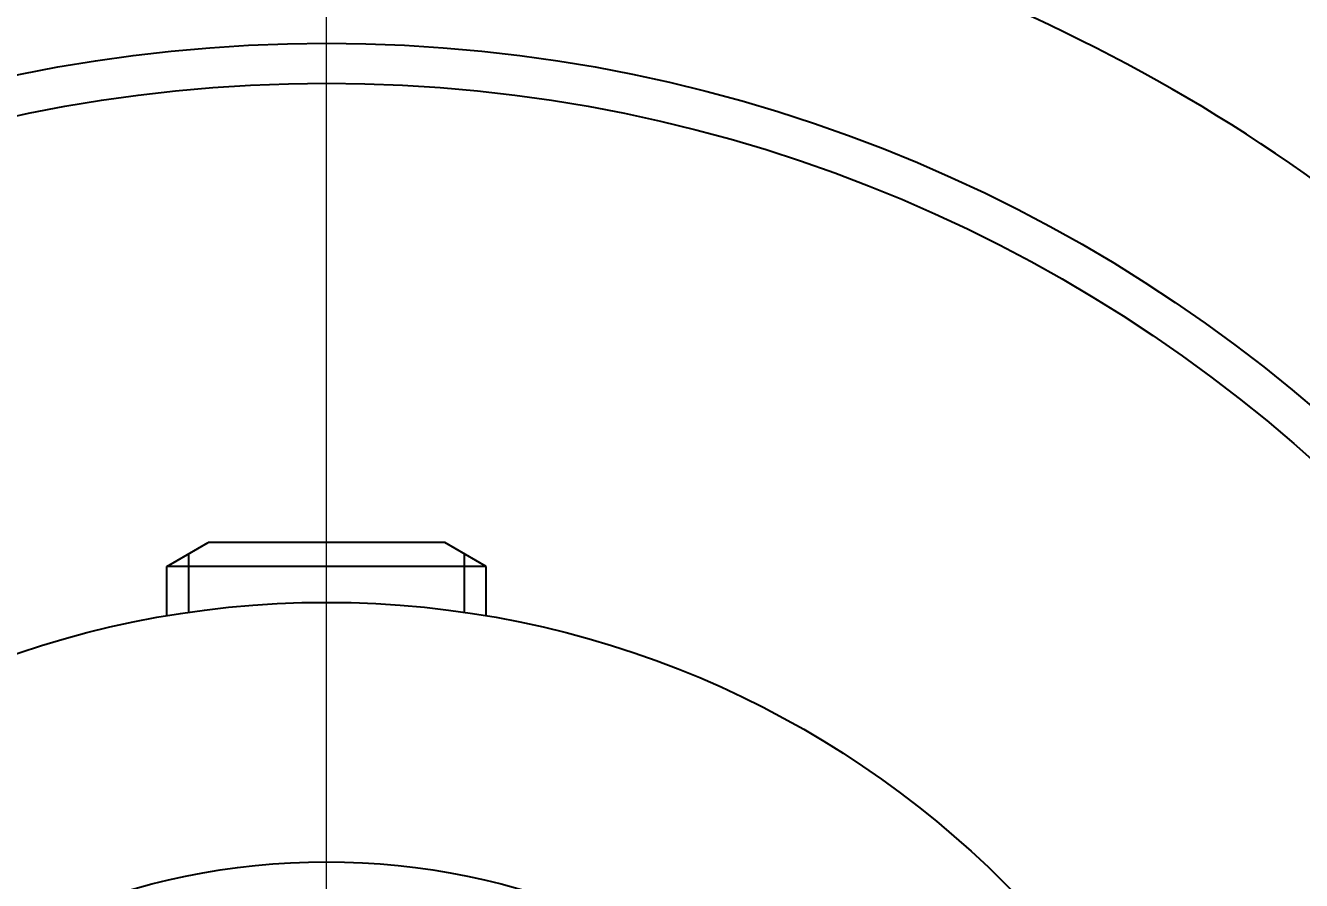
# Model space of a CAD drawing. Header units: millimetres. Extents: x 0 to 38884, y -3675 to 8056.
# Drawn here: x 9671.02 to 9702.96, y -1360.53 to -1339.12 of the extents above; entities that cross this region are included whole.
import ezdxf

# ---------------------------------------------------------------- set-up
doc = ezdxf.new("R2010")
doc.units = ezdxf.units.MM
doc.header["$LTSCALE"] = 2.4
doc.header["$PDMODE"] = 99
doc.header["$PDSIZE"] = 1
doc.linetypes.add('CENTER2', pattern=[28.575, 19.05, -3.175, 3.175, -3.175])
doc.layers.add('05_CENTER', color=4, linetype='CENTER2', lineweight=13)
doc.layers.add('08_DIM', color=3, linetype='Continuous', lineweight=13)
doc.styles.add('KSS_TXT', font='txt.shx', dxfattribs={"bigfont": 'extfont2.shx'})
doc.dimstyles.new('KSS_DIM', dxfattribs={"dimscale": 2, "dimtxt": 3, "dimasz": 2.5, "dimexe": 1.25, "dimexo": 0.625, "dimtad": 1, "dimdsep": 46, "dimtxsty": 'KSS_TXT', "dimblk": 'OPEN30', "dimcen": 0, "dimazin": 2, "dimtfac": 0.75, "dimtmove": 0, "dimatfit": 3, "dimldrblk": 'OPEN30', "dimfxl": 1.25, "dimtolj": 1, "dimarcsym": 0})
doc.dimstyles.new('KSS_DIM$3', dxfattribs={"dimscale": 2, "dimtxt": 3, "dimasz": 2.5, "dimexe": 1.25, "dimexo": 0.625, "dimtad": 1, "dimtih": 1, "dimtoh": 1, "dimdsep": 46, "dimtxsty": 'KSS_TXT', "dimblk": 'OPEN30', "dimcen": 0, "dimazin": 2, "dimtfac": 0.75, "dimtofl": 0, "dimtmove": 0, "dimatfit": 3, "dimldrblk": 'OPEN30', "dimfxl": 1.25, "dimtolj": 1, "dimarcsym": 0})

# ---------------------------------------------------------------- blocks, each defined once
blk = doc.blocks.new('_Open30')
at = {"color": 0, "linetype": 'ByBlock', "lineweight": -2}
for p, q in [((-1, 0.268), (0, 0)), ((0, 0), (-1, -0.268)), ((0, 0), (-1, 0))]:
    blk.add_line(p, q, dxfattribs=at)
blk = doc.blocks.new('*D822')
at = {"layer": '08_DIM', "color": 0, "lineweight": -2, "transparency": 16777216}
for p, q in [((9609.64, -1335.255), (9618.89, -1335.255)), ((9618.89, -1335.255), (9633.693, -1345.753)), ((9723.421, -1409.384), (9635.732, -1347.199))]:
    blk.add_line(p, q, dxfattribs=at)
blk.add_arc((9678.557, -1377.568), 55, 56.0829, 145.9593, dxfattribs=at)
at = {"layer": 'Defpoints', "color": 0, "transparency": 16777216}
for p in [(9633.693, -1345.753), (9723.421, -1409.384)]:
    blk.add_point(p, dxfattribs=at)
at = {"layer": '08_DIM', "color": 0, "lineweight": -2, "transparency": 16777216, "xscale": 2.5, "yscale": 2.5, "zscale": 2.5}
for p, rotation in [((9633.693, -1345.753), 144.6571241819716), ((9723.421, -1409.384), 324.6571241819716)]:
    blk.add_blockref('_Open30', p, dxfattribs=dict(at, rotation=rotation))
at = {"layer": '08_DIM', "color": 0, "transparency": 16777216, "insert": (9613.952, -1333.13), "char_height": 3, "attachment_point": 5, "style": 'KSS_TXT'}
blk.add_mtext('\\A1;%%C110', dxfattribs=at)
blk = doc.blocks.new('MUCFC207b_1')
at = {"color": 0}
for p, q in [((-4, 24.9), (-2.961, 25.5)), ((2.961, 25.5), (-2.961, 25.5)), ((4, 24.9), (2.961, 25.5)), ((-3.45, 23.751), (-3.45, 25.218)), ((3.45, 23.751), (3.45, 25.218)), ((4, 24.9), (-4, 24.9)), ((-4, 23.664), (-4, 24.9)), ((4, 23.664), (4, 24.9))]:
    blk.add_line(p, q, dxfattribs=at)
for radius in [38, 37, 24, 17.5]:
    blk.add_circle((0, 0), radius, dxfattribs=at)
for start, end in [(90, 127.5231), (52.4769, 90)]:
    blk.add_arc((0, 0), 42.5, start, end, dxfattribs=at)
at = {"layer": '05_CENTER', "color": 0}
blk.add_line((0, -60), (0, 60), dxfattribs=at)
blk = doc.blocks.new('*D830')
at = {"layer": '08_DIM', "color": 0, "lineweight": -2, "transparency": 16777216}
for p, q in [((9679.182, -1322.568), (9758.167, -1322.568)), ((9756.917, -1325.068), (9756.917, -1430.068)), ((9679.182, -1432.568), (9758.167, -1432.568))]:
    blk.add_line(p, q, dxfattribs=at)
at = {"layer": 'Defpoints', "color": 0, "transparency": 16777216}
for p in [(9678.557, -1322.568), (9678.557, -1432.568), (9756.917, -1432.568)]:
    blk.add_point(p, dxfattribs=at)
at = {"layer": '08_DIM', "color": 0, "lineweight": -2, "transparency": 16777216, "xscale": 2.5, "yscale": 2.5, "zscale": 2.5}
for p, rotation in [((9756.917, -1322.568), 90), ((9756.917, -1432.568), 270)]:
    blk.add_blockref('_Open30', p, dxfattribs=dict(at, rotation=rotation))
at = {"layer": '08_DIM', "color": 0, "transparency": 16777216, "insert": (9754.792, -1377.568), "char_height": 3, "attachment_point": 5, "rotation": 90, "style": 'KSS_TXT'}
blk.add_mtext('\\A1;110', dxfattribs=at)

msp = doc.modelspace()

# ---------------------------------------------------------------- block references
at = {"color": 4}
msp.add_blockref('MUCFC207b_1', (9678.5568, -1377.5683), dxfattribs=at)

# ---------------------------------------------------------------- dimensions: what is measured, and where the dimension line sits
at = {"layer": '08_DIM'}
dim = msp.add_diameter_dim_2p(p1=(9723.4205, -1409.3841), p2=(9633.693, -1345.7526), dimstyle='KSS_DIM$3', override={"dimscale": 1, "dimpost": '%%C<>', "dimtix": 1, "dimatfit": 2}, dxfattribs=at)
dim.commit()
dim.dimension.update_dxf_attribs({"geometry": '*D822', "text_midpoint": (9613.9521, -1335.2545), "dimtype": 163})
dim = msp.add_linear_dim(base=(9756.9169, -1432.5683), p1=(9678.5568, -1322.5683), p2=(9678.5568, -1432.5683), angle=90, dimstyle='KSS_DIM', override={"dimscale": 1}, dxfattribs=at)
dim.commit()
dim.dimension.update_dxf_attribs({"geometry": '*D830', "text_midpoint": (9754.7919, -1377.5683)})

doc.saveas('drawing.dxf')
